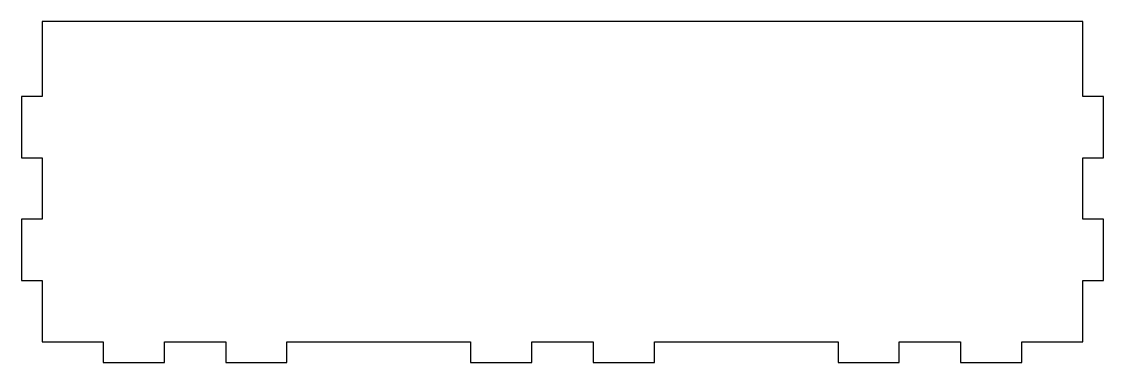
# Model space of a CAD drawing. Header units: millimetres. Extents: x 0 to 636, y -48 to 152.
import ezdxf

# ---------------------------------------------------------------- set-up
doc = ezdxf.new("R2010")
doc.units = ezdxf.units.MM

msp = doc.modelspace()

# ---------------------------------------------------------------- linework, layer by layer
msp.add_lwpolyline([(48, -36), (48, -48), (84, -48), (84, -36), (120, -36), (120, -48), (156, -48), (156, -36), (264, -36), (264, -48), (300, -48), (300, -36), (336, -36), (336, -48), (372, -48), (372, -36), (480, -36), (480, -48), (516, -48), (516, -36), (552, -36), (552, -48), (588, -48), (588, -36), (624, -36), (624, 0), (636, 0), (636, 36), (624, 36), (624, 72), (636, 72), (636, 108), (624, 108), (624, 152), (12, 152), (12, 108), (0, 108), (0, 72), (12, 72), (12, 36), (0, 36), (0, 0), (12, 0), (12, -36)], close=True)

doc.saveas('drawing.dxf')
